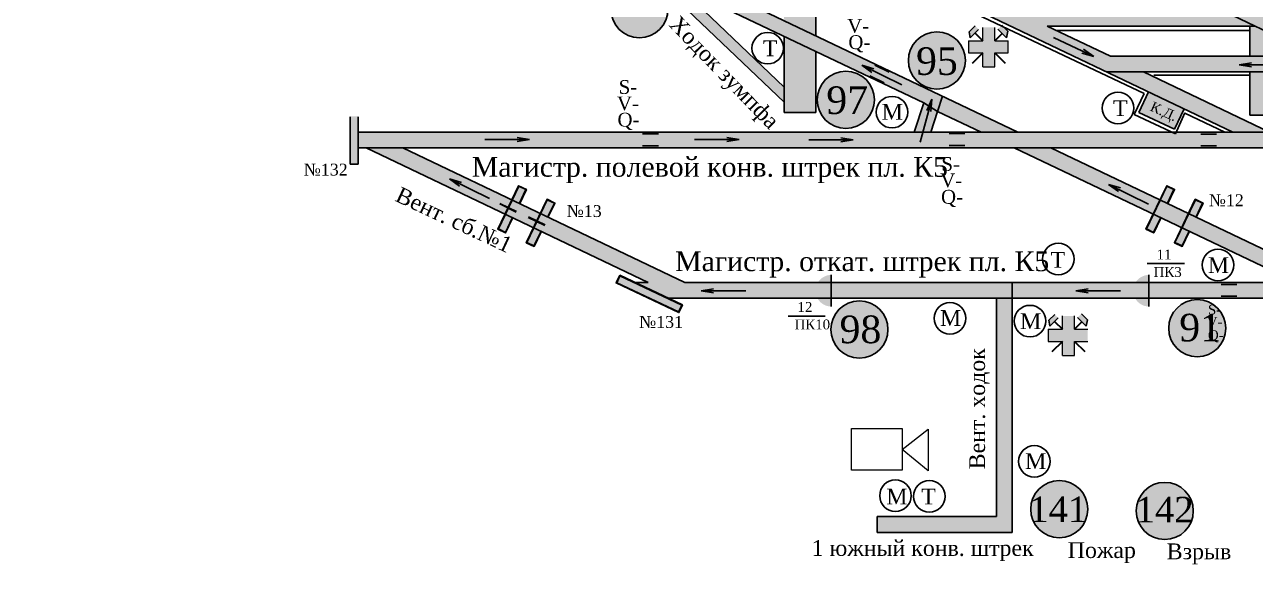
# Model space of a CAD drawing. Header units: millimetres. Extents: x -1382 to 289, y -482 to 459.
# Drawn here: x -745 to -433.2, y -301.8 to -165.1 of the extents above; entities that cross this region are included whole.
import ezdxf

# ---------------------------------------------------------------- set-up
doc = ezdxf.new("R2010")
doc.units = ezdxf.units.MM
for name, color, linetype in [('Датчики метана', 7, 'Continuous'), ('Двери', 7, 'Continuous'), ('Замерные станции', 7, 'Continuous'), ('Заслоны', 7, 'Continuous'), ('Номера перемычек', 7, 'Continuous'), ('Перемычки', 7, 'Continuous'), ('Позиции', 7, 'Continuous'), ('Пункты ВГК', 7, 'Continuous'), ('Струя', 7, 'Continuous'), ('Телефоны', 7, 'Continuous')]:
    doc.layers.add(name, color=color, linetype=linetype)
doc.styles.get("Standard").update_dxf_attribs({"font": 'TIMES.TTF', "height": 10})

msp = doc.modelspace()

# ---------------------------------------------------------------- hatches: boundary and pattern name
for points in [[(-624.56, -210.37), (-624.62, -210.5), (-622.54, -211.51), (-622.47, -211.38)], [(-620.42, -212.54), (-620.35, -212.41), (-622.38, -211.43), (-622.45, -211.56)], [(-617.33, -213.75), (-617.39, -213.88), (-615.3, -214.9), (-615.24, -214.77)], [(-613.18, -215.92), (-613.12, -215.79), (-615.15, -214.81), (-615.21, -214.94)]]:
    msp.add_hatch(color=256).paths.add_polyline_path(points)
at = {"layer": 'Двери'}
h = msp.add_hatch(color=256, dxfattribs=at)
h.paths.add_polyline_path([(-660.4, -200.49), (-660.4, -196.39), (-660.5, -196.39), (-660.5, -200.39), (-662.5, -200.39), (-662.5, -196.39), (-662.6, -196.39), (-662.6, -200.49)])
h.paths.add_polyline_path([(-660.5, -196.39), (-660.4, -196.39), (-660.4, -188.29), (-662.6, -188.29), (-662.6, -196.39), (-662.5, -196.39), (-662.5, -188.39), (-660.5, -188.39)])
h = msp.add_hatch(color=3, dxfattribs=at)
h.paths.add_polyline_path([(-662.5, -200.39), (-660.5, -200.39), (-660.5, -196.39), (-662.5, -196.39)])
h.paths.add_polyline_path([(-660.5, -192.39), (-662.5, -192.39), (-662.5, -196.39), (-660.5, -196.39)])
h.paths.add_polyline_path([(-660.5, -192.39), (-660.5, -188.39), (-662.5, -188.39), (-662.5, -192.39)])
h = msp.add_hatch(color=256, dxfattribs=at)
h.paths.add_polyline_path([(-619.63, -210.51), (-617.87, -206.81), (-619.85, -205.87), (-621.62, -209.57), (-621.53, -209.61), (-619.81, -206), (-618, -206.86), (-619.72, -210.47)])
h.paths.add_polyline_path([(-623.25, -213.22), (-621.53, -209.61), (-621.62, -209.57), (-623.34, -213.18)])
h.paths.add_polyline_path([(-623.12, -217.83), (-621.36, -214.12), (-621.45, -214.08), (-623.17, -217.69), (-624.97, -216.83), (-623.25, -213.22), (-623.34, -213.18), (-625.11, -216.88)])
h = msp.add_hatch(color=3, dxfattribs=at)
h.paths.add_polyline_path([(-618, -206.86), (-619.81, -206), (-621.53, -209.61), (-619.72, -210.47)])
h.paths.add_polyline_path([(-624.97, -216.83), (-623.17, -217.69), (-621.45, -214.08), (-623.25, -213.22)])
h = msp.add_hatch(color=256, dxfattribs=at)
h.paths.add_polyline_path([(-455.43, -210.51), (-453.66, -206.81), (-455.65, -205.87), (-457.41, -209.57), (-457.32, -209.61), (-455.6, -206), (-453.8, -206.86), (-455.52, -210.47)])
h.paths.add_polyline_path([(-459.05, -213.22), (-457.32, -209.61), (-457.41, -209.57), (-459.14, -213.18)])
h.paths.add_polyline_path([(-458.92, -217.83), (-457.15, -214.12), (-457.24, -214.08), (-458.96, -217.69), (-460.77, -216.83), (-459.05, -213.22), (-459.14, -213.18), (-460.9, -216.88)])
h = msp.add_hatch(color=3, dxfattribs=at)
h.paths.add_polyline_path([(-453.8, -206.86), (-455.6, -206), (-457.32, -209.61), (-455.52, -210.47)])
h.paths.add_polyline_path([(-460.77, -216.83), (-458.96, -217.69), (-457.24, -214.08), (-459.05, -213.22)])
h = msp.add_hatch(color=256, dxfattribs=at)
h.paths.add_polyline_path([(-612.41, -213.96), (-610.65, -210.26), (-612.63, -209.31), (-614.4, -213.01), (-614.31, -213.05), (-612.59, -209.44), (-610.78, -210.3), (-612.5, -213.91)])
h.paths.add_polyline_path([(-616.03, -216.66), (-614.31, -213.05), (-614.4, -213.01), (-616.12, -216.62)])
h.paths.add_polyline_path([(-615.9, -221.27), (-614.13, -217.57), (-614.23, -217.53), (-615.95, -221.14), (-617.75, -220.27), (-616.03, -216.66), (-616.12, -216.62), (-617.89, -220.32)])
h = msp.add_hatch(color=3, dxfattribs=at)
h.paths.add_polyline_path([(-610.78, -210.3), (-612.59, -209.44), (-614.31, -213.05), (-612.5, -213.91)])
h.paths.add_polyline_path([(-617.75, -220.27), (-615.95, -221.14), (-614.23, -217.53), (-616.03, -216.66)])
h = msp.add_hatch(color=256, dxfattribs=at)
h.paths.add_polyline_path([(-448.21, -213.96), (-446.44, -210.26), (-448.43, -209.31), (-450.19, -213.01), (-450.1, -213.05), (-448.38, -209.44), (-446.58, -210.3), (-448.3, -213.91)])
h.paths.add_polyline_path([(-451.82, -216.66), (-450.1, -213.05), (-450.19, -213.01), (-451.92, -216.62)])
h.paths.add_polyline_path([(-451.69, -221.27), (-449.93, -217.57), (-450.02, -217.53), (-451.74, -221.14), (-453.55, -220.27), (-451.82, -216.66), (-451.92, -216.62), (-453.68, -220.32)])
h = msp.add_hatch(color=3, dxfattribs=at)
h.paths.add_polyline_path([(-446.58, -210.3), (-448.38, -209.44), (-450.1, -213.05), (-448.3, -213.91)])
h.paths.add_polyline_path([(-453.55, -220.27), (-451.74, -221.14), (-450.02, -217.53), (-451.82, -216.66)])
at = {"layer": 'Заслоны'}
h = msp.add_hatch(color=7, dxfattribs=at)
h.paths.add_polyline_path([(-540.62, -228.48, 0.267949), (-544.08, -230.48), (-540.62, -230.48)])
h.paths.add_polyline_path([(-540.62, -230.48), (-544.08, -230.48, 0.267949), (-544.08, -234.48), (-540.62, -234.48)])
h.paths.add_polyline_path([(-540.62, -234.48), (-544.08, -234.48, 0.267949), (-540.62, -236.48)])
h = msp.add_hatch(color=7, dxfattribs=at)
h.paths.add_polyline_path([(-460.13, -228.48, 0.267949), (-463.6, -230.48), (-460.13, -230.48)])
h.paths.add_polyline_path([(-460.13, -230.48), (-463.6, -230.48, 0.267949), (-463.6, -234.48), (-460.13, -234.48)])
h.paths.add_polyline_path([(-460.13, -234.48), (-463.6, -234.48, 0.267949), (-460.13, -236.48)])
at = {"layer": 'Перемычки'}
h = msp.add_hatch(color=256, dxfattribs=at)
h.paths.add_polyline_path([(-594.23, -228.56), (-595.15, -230.5), (-579.24, -238.03), (-578.32, -236.09)])
h.paths.add_polyline_path([(-578.49, -236.15), (-579.3, -237.86), (-594.98, -230.44), (-594.17, -228.73)], flags=16)
msp.add_hatch(color=3, dxfattribs=at).paths.add_polyline_path([(-594.17, -228.73), (-594.98, -230.44), (-579.3, -237.86), (-578.49, -236.15)])
at = {"layer": 'Позиции'}
for color, points in [(83, [(-544.56, -107.87), (-544.56, -112.31), (-459.58, -152.84), (-433.2, -165.42), (-425.14, -169.26), (-425.14, -164.83), (-450.28, -152.84)]), (2, [(-579.45, -155.24), (-587.44, -151.43), (-552.56, -184.73), (-552.56, -180.91)]), (2, [(-582, -161.15, 1), (-596.48, -161.15, 1)]), (61, [(-426.56, -168.58), (-433.2, -165.42), (-434.56, -165.42), (-434.56, -173.07), (-426.56, -173.07)]), (61, [(-426.56, -182.55), (-426.56, -177.07), (-434.56, -177.07), (-434.56, -188.04), (-426.56, -188.04), (-426.56, -186.62)]), (90, [(-376.85, -192.29), (-515.4, -192.29), (-519.62, -192.29), (-519.62, -192.29), (-660.5, -192.29), (-660.5, -196.29), (-658.47, -196.29), (-649.18, -196.29), (-368.46, -196.29)]), (2, [(-422.84, -230.36), (-494.82, -230.36), (-494.79, -234.36), (-422.79, -234.36)]), (2, [(-440.65, -241.98, 1), (-455.14, -241.98, 1)])]:
    msp.add_hatch(color=color, dxfattribs=at).paths.add_polyline_path(points)
at = {"layer": 'Позиции', "true_color": 0xff983d}
h = msp.add_hatch(color=33, dxfattribs=at)
h.paths.add_polyline_path([(-491.79, -137.47), (-544.56, -137.47), (-544.56, -137.44), (-560.05, -130.06), (-507.34, -130.06), (-515.72, -126.06), (-568.44, -126.06), (-570.76, -124.95), (-572.76, -128.43), (-470.78, -177.06), (-461.49, -177.06), (-408.78, -177.07), (-417.16, -173.07), (-469.88, -173.06), (-485.91, -165.42), (-439.34, -165.42), (-433.2, -165.42), (-440.91, -161.74), (-460.86, -161.74), (-493.62, -161.74), (-499.23, -159.06), (-503.9, -156.84), (-471.13, -156.84), (-451.19, -156.84), (-459.58, -152.84), (-471.13, -152.84), (-496.71, -140.64), (-485.15, -140.64)])
h.paths.add_polyline_path([(-505.1, -140.64), (-479.52, -152.84), (-512.29, -152.84), (-537.86, -140.64)], flags=16)
at = {"layer": 'Позиции', "true_color": 0xc5923a}
for points in [[(-600.34, -141.27), (-604.26, -139.4), (-605.11, -143), (-517.21, -184.92), (-517.21, -184.92), (-513.67, -187.04), (-513.67, -187.04), (-512.41, -183.21)], [(-529.69, -184.11, 1), (-544.17, -184.11, 1)]]:
    msp.add_hatch(color=33, dxfattribs=at).paths.add_polyline_path(points)
at = {"layer": 'Позиции', "true_color": 0xffccff}
for points in [[(-544.56, -141.88), (-552.56, -138.06), (-552.56, -148.98), (-552.56, -151.98), (-552.56, -164.06), (-544.56, -167.88)], [(-544.56, -171.88), (-552.56, -168.06), (-552.56, -180.91), (-552.56, -184.73), (-552.56, -187.31), (-544.56, -187.31)]]:
    msp.add_hatch(color=7, dxfattribs=at).paths.add_polyline_path(points)
at = {"layer": 'Позиции', "true_color": 0xb8d86f}
for points in [[(-506.61, -174.15, 1), (-521.09, -174.15, 1)], [(-513.67, -187.04), (-517.21, -184.92), (-519.62, -192.29), (-515.4, -192.29)]]:
    msp.add_hatch(color=63, dxfattribs=at).paths.add_polyline_path(points)
at = {"layer": 'Позиции', "true_color": 0xff7ffe}
for points in [[(-461.49, -177.06), (-470.78, -177.06), (-438.85, -192.29), (-429.56, -192.29)], [(-451.25, -186.38), (-460.24, -182.09), (-462.7, -187.3), (-453.69, -191.55)], [(-460.24, -182.09), (-460.63, -182.91), (-451.63, -187.19), (-451.25, -186.38)]]:
    msp.add_hatch(color=211, dxfattribs=at).paths.add_polyline_path(points)
at = {"layer": 'Позиции', "true_color": 0x8ac4ff}
for points in [[(-512.41, -183.21), (-513.67, -187.04), (-502.66, -192.29), (-493.36, -192.29)], [(-484.98, -196.29), (-494.27, -196.29), (-459.09, -213.07), (-457.36, -209.46)], [(-450.14, -212.91), (-457.27, -209.51), (-459, -213.12), (-451.87, -216.52)], [(-450.05, -212.95), (-451.78, -216.56), (-422.84, -230.36), (-413.54, -230.36)]]:
    msp.add_hatch(color=151, dxfattribs=at).paths.add_polyline_path(points)
at = {"layer": 'Позиции', "true_color": 0x83d6b9}
for points in [[(-519.62, -192.29), (-519.62, -192.29), (-660.5, -192.29), (-660.5, -195.33), (-658.47, -196.29), (-649.18, -196.29), (-520.92, -196.29)], [(-649.18, -196.29), (-658.47, -196.29), (-623.29, -213.07), (-621.57, -209.46)], [(-621.48, -209.51), (-623.2, -213.12), (-616.07, -216.52), (-614.35, -212.91)], [(-494.82, -230.36), (-577.75, -230.36), (-614.26, -212.95), (-615.98, -216.56), (-587.04, -230.36), (-590.42, -230.36), (-581.96, -234.36), (-568.39, -234.36), (-568.39, -234.36), (-499.08, -234.36), (-499.08, -234.36), (-498.79, -234.36), (-494.79, -234.36)], [(-526.26, -242.3, 1), (-540.74, -242.3, 1)]]:
    msp.add_hatch(color=123, dxfattribs=at).paths.add_polyline_path(points)
at = {"layer": 'Позиции', "true_color": 0xfed6b9}
for points in [[(-494.79, -234.36), (-498.79, -234.36), (-498.79, -289.71), (-529.01, -289.71), (-529.01, -293.71), (-494.79, -293.71)], [(-475.61, -287.81, 1), (-490.09, -287.81, 1)], [(-448.9, -288.28, 1), (-463.38, -288.28, 1)], [(-498.79, -289.71), (-529.01, -289.71), (-529.01, -293.71), (-498.79, -293.71)]]:
    msp.add_hatch(color=254, dxfattribs=at).paths.add_polyline_path(points)
at = {"layer": 'Пункты ВГК'}
h = msp.add_hatch(color=256, dxfattribs=at)
h.paths.add_polyline_path([(-497.43, -165.22), (-498.41, -166.2), (-496.24, -168.37), (-495.88, -166.76)])
h.paths.add_polyline_path([(-503.31, -166.27), (-504.17, -165.41), (-505.69, -166.87), (-505.41, -168.37)])
for points in [[(-499.18, -169.16), (-499.18, -165.77), (-502.24, -165.77), (-502.24, -169.16), (-505.83, -169.16), (-505.83, -172.22), (-502.24, -172.22), (-502.24, -175.77), (-499.18, -175.77), (-499.18, -172.22), (-495.82, -172.22), (-495.82, -169.16)], [(-478.99, -242.26), (-478.99, -238.86), (-482.05, -238.86), (-482.05, -242.26), (-485.64, -242.26), (-485.64, -245.32), (-482.05, -245.32), (-482.05, -248.86), (-478.99, -248.86), (-478.99, -245.32), (-475.64, -245.32), (-475.64, -242.26)]]:
    msp.add_hatch(color=1, dxfattribs=at).paths.add_polyline_path(points)
h = msp.add_hatch(color=256, dxfattribs=at)
h.paths.add_polyline_path([(-477.24, -238.32), (-478.22, -239.29), (-476.06, -241.46), (-475.69, -239.85)])
h.paths.add_polyline_path([(-483.13, -239.36), (-483.98, -238.51), (-485.5, -239.96), (-485.22, -241.46)])

# ---------------------------------------------------------------- linework, layer by layer
for p, q in [((-1038.61, 63.75), (-517.21, -184.92)), ((-594.83, -117.9), (-438.85, -192.29)), ((-600.34, -141.27), (-493.36, -192.29)), ((-544.56, -141.88), (-544.56, -167.88)), ((-552.56, -184.73), (-587.44, -151.43)), ((-552.56, -180.91), (-579.45, -155.24)), ((-459.58, -152.84), (-433.2, -165.42)), ((-552.56, -168.06), (-552.56, -180.91)), ((-485.91, -165.42), (-439.34, -165.42)), ((-485.91, -165.42), (-469.88, -173.06)), ((-441.89, -165.42), (-433.2, -165.42)), ((-434.56, -165.42), (-434.56, -173.07)), ((-433.2, -165.42), (-368.46, -196.29)), ((-544.56, -171.88), (-544.56, -187.31)), ((-469.88, -173.06), (-417.16, -173.07)), ((-461.49, -177.06), (-408.78, -177.07)), ((-461.49, -177.06), (-429.56, -192.29)), ((-434.56, -177.07), (-434.56, -188.04)), ((-460.24, -182.09), (-462.7, -187.3)), ((-552.56, -184.73), (-552.56, -187.31)), ((-519.62, -192.29), (-517.21, -184.92)), ((-515.4, -192.29), (-513.67, -187.04)), ((-513.67, -187.04), (-502.66, -192.29)), ((-453.69, -191.55), (-451.25, -186.38)), ((-552.56, -187.31), (-544.56, -187.31)), ((-462.7, -187.3), (-453.69, -191.55)), ((-434.56, -188.04), (-434.56, -188.04)), ((-434.56, -188.04), (-426.56, -188.04)), ((-660.43, -192.29), (-519.62, -192.29)), ((-515.4, -192.29), (-367.56, -192.29)), ((-515.4, -192.29), (-481.09, -192.29)), ((-660.45, -196.29), (-658.47, -196.29)), ((-658.47, -196.29), (-587.04, -230.36)), ((-649.18, -196.29), (-577.75, -230.36)), ((-649.18, -196.29), (-368.46, -196.29)), ((-570.94, -196.29), (-541.46, -196.29)), ((-494.27, -196.29), (-422.84, -230.36)), ((-484.98, -196.29), (-413.54, -230.36)), ((-590.42, -230.36), (-587.04, -230.36)), ((-577.75, -230.36), (-494.79, -230.36)), ((-494.79, -230.36), (-422.84, -230.36)), ((-581.96, -234.36), (-568.26, -234.36)), ((-568.39, -234.36), (-499.08, -234.36)), ((-499.08, -234.36), (-498.79, -234.36)), ((-498.79, -234.36), (-498.79, -289.71)), ((-494.79, -234.36), (-494.79, -293.71)), ((-494.79, -234.36), (-407.15, -234.36)), ((-529.01, -289.71), (-498.79, -289.71)), ((-529.01, -289.71), (-529.01, -293.71)), ((-529.01, -293.71), (-494.79, -293.71))]:
    msp.add_line(p, q)
at = {"layer": 'Датчики метана', "color": 7}
for centre in [(-525.22, -187.24), (-483.07, -224.45), (-442.66, -225.96), (-510.55, -239.47), (-490.26, -240.18), (-489.15, -275.73), (-524.36, -284.42), (-515.77, -284.59)]:
    msp.add_circle(centre, 4, dxfattribs=at)
at = {"layer": 'Двери'}
for p, q in [((-624.62, -210.5), (-620.42, -212.54)), ((-624.56, -210.37), (-620.35, -212.41)), ((-617.39, -213.89), (-613.18, -215.92)), ((-617.33, -213.75), (-613.12, -215.8))]:
    msp.add_line(p, q, dxfattribs=at)
for points in [[(-660.5, -188.39), (-660.5, -200.39), (-662.5, -200.39), (-662.5, -188.39)], [(-621.36, -214.12), (-623.12, -217.83), (-625.11, -216.88), (-619.85, -205.87), (-617.87, -206.81), (-619.63, -210.51)], [(-621.45, -214.08), (-623.17, -217.69), (-624.97, -216.83), (-619.81, -206), (-618, -206.86), (-619.72, -210.47)], [(-457.15, -214.12), (-458.92, -217.83), (-460.9, -216.88), (-455.65, -205.87), (-453.66, -206.81), (-455.43, -210.51)], [(-457.24, -214.08), (-458.96, -217.69), (-460.77, -216.83), (-455.6, -206), (-453.8, -206.86), (-455.52, -210.47)], [(-614.13, -217.57), (-615.9, -221.27), (-617.89, -220.32), (-612.63, -209.31), (-610.65, -210.26), (-612.41, -213.96)], [(-614.23, -217.53), (-615.95, -221.14), (-617.75, -220.27), (-612.59, -209.44), (-610.78, -210.3), (-612.5, -213.91)], [(-449.93, -217.57), (-451.69, -221.27), (-453.68, -220.32), (-448.43, -209.31), (-446.44, -210.26), (-448.21, -213.96)], [(-450.02, -217.53), (-451.74, -221.14), (-453.55, -220.27), (-448.38, -209.44), (-446.58, -210.3), (-448.3, -213.91)]]:
    msp.add_lwpolyline(points, dxfattribs=at)
at = {"layer": 'Замерные станции', "color": 1}
for p, q in [((-525.96, -177.08), (-529.57, -175.36)), ((-527.25, -179.79), (-530.86, -178.07)), ((-584.43, -192.76), (-588.43, -192.76)), ((-506.75, -192.68), (-510.75, -192.68)), ((-443.03, -192.8), (-447.03, -192.8)), ((-584.43, -195.76), (-588.43, -195.76)), ((-506.75, -195.68), (-510.75, -195.68)), ((-443.03, -195.8), (-447.03, -195.8)), ((-437.87, -230.86), (-441.87, -230.86)), ((-437.87, -233.86), (-441.87, -233.86))]:
    msp.add_line(p, q, dxfattribs=at)
at = {"layer": 'Заслоны', "color": 7}
for p, q in [((-460.57, -225.6), (-451.17, -225.6)), ((-540.62, -228.48), (-540.62, -236.48)), ((-460.13, -228.48), (-460.13, -236.48)), ((-551.55, -238.9), (-542.15, -238.9))]:
    msp.add_line(p, q, dxfattribs=at)
at = {"layer": 'Перемычки'}
for points in [[(-594.23, -228.56), (-578.32, -236.09), (-579.24, -238.03), (-595.15, -230.5)], [(-594.17, -228.73), (-578.49, -236.15), (-579.3, -237.86), (-594.98, -230.44)]]:
    msp.add_lwpolyline(points, close=True, dxfattribs=at)
at = {"layer": 'Позиции', "color": 1}
for p, q in [((-544.56, -143.05), (-461.39, -182.55)), ((-483.57, -166.53), (-434.65, -166.53)), ((-458.92, -177.85), (-434.57, -177.85)), ((-461.39, -182.55), (-463.9, -187.86)), ((-463.9, -187.86), (-453.41, -192.7)), ((-453.41, -192.7), (-451.04, -187.42)), ((-451.06, -187.46), (-440.91, -192.28))]:
    msp.add_line(p, q, dxfattribs=at)
at = {"layer": 'Позиции', "color": 43, "true_color": 0xb8b86f}
for p, q in [((-461.49, -177.06), (-470.78, -177.06)), ((-513.67, -187.04), (-512.41, -183.21)), ((-519.62, -192.29), (-517.21, -184.92)), ((-517.21, -184.92), (-513.67, -187.04)), ((-513.67, -187.04), (-515.4, -192.29)), ((-519.62, -192.29), (-515.4, -192.29)), ((-515.4, -192.29), (-519.62, -192.29)), ((-658.48, -196.29), (-649.18, -196.29)), ((-494.79, -234.36), (-494.83, -230.23)), ((-498.79, -234.36), (-494.79, -234.36))]:
    msp.add_line(p, q, dxfattribs=at)
at = {"layer": 'Позиции'}
msp.add_line((-552.56, -180.91), (-552.56, -184.73), dxfattribs=at)
for centre in [(-589.24, -161.15), (-513.85, -174.15), (-536.93, -184.11), (-533.5, -242.3), (-447.9, -241.98), (-482.85, -287.81), (-456.14, -288.28)]:
    msp.add_circle(centre, 7.24, dxfattribs=at)
at = {"layer": 'Пункты ВГК'}
for p, q in [((-495.88, -166.76), (-497.43, -165.22)), ((-505.69, -166.87), (-504.17, -165.41)), ((-505.41, -168.37), (-505.69, -166.87)), ((-503.31, -166.27), (-505.41, -168.37)), ((-498.41, -166.2), (-496.24, -168.37)), ((-496.24, -168.37), (-495.88, -166.76)), ((-485.5, -239.96), (-483.98, -238.51)), ((-485.22, -241.46), (-485.5, -239.96)), ((-483.13, -239.36), (-485.22, -241.46)), ((-478.22, -239.29), (-476.06, -241.46)), ((-475.69, -239.85), (-477.24, -238.32)), ((-476.06, -241.46), (-475.69, -239.85))]:
    msp.add_line(p, q, dxfattribs=at)
at = {"layer": 'Пункты ВГК', "lineweight": 30}
for p, q in [((-504.22, -167.18), (-502.24, -169.16)), ((-497.31, -167.3), (-499.18, -169.16)), ((-502.24, -172.22), (-504.91, -174.9)), ((-499.18, -172.22), (-496.6, -174.8)), ((-484.03, -240.27), (-482.05, -242.26)), ((-477.12, -240.39), (-478.99, -242.26)), ((-482.05, -245.32), (-484.72, -247.99)), ((-478.99, -245.32), (-476.41, -247.9))]:
    msp.add_line(p, q, dxfattribs=at)
at = {"layer": 'Пункты ВГК', "color": 1, "lineweight": 20}
for p, q in [((-502.24, -169.16), (-502.24, -165.77)), ((-499.18, -169.16), (-499.18, -165.77)), ((-505.83, -169.16), (-502.24, -169.16)), ((-505.83, -169.16), (-505.83, -172.22)), ((-499.18, -169.16), (-495.82, -169.16)), ((-495.82, -172.22), (-495.82, -169.16)), ((-505.83, -172.22), (-502.24, -172.22)), ((-502.24, -175.77), (-502.24, -172.22)), ((-499.18, -172.22), (-495.82, -172.22)), ((-499.18, -175.77), (-499.18, -172.22)), ((-502.24, -175.77), (-499.18, -175.77)), ((-482.05, -242.26), (-482.05, -238.86)), ((-478.99, -242.26), (-478.99, -238.86)), ((-485.64, -242.26), (-482.05, -242.26)), ((-485.64, -242.26), (-485.64, -245.32)), ((-478.99, -242.26), (-475.64, -242.26)), ((-485.64, -245.32), (-482.05, -245.32)), ((-482.05, -248.86), (-482.05, -245.32)), ((-478.99, -245.32), (-475.64, -245.32)), ((-478.99, -248.86), (-478.99, -245.32)), ((-482.05, -248.86), (-478.99, -248.86))]:
    msp.add_line(p, q, dxfattribs=at)
at = {"layer": 'Струя', "color": 1}
for p, q in [((-474.1, -173.11), (-484.33, -168.3)), ((-474.1, -173.11), (-476.69, -171.31)), ((-474.1, -173.11), (-477.14, -172.26)), ((-437.27, -175.25), (-434.16, -174.73)), ((-437.27, -175.25), (-425.97, -175.25)), ((-437.27, -175.25), (-434.16, -175.77)), ((-470.38, -205.54), (-460.24, -210.53)), ((-470.38, -205.54), (-467.36, -206.44)), ((-470.38, -205.54), (-467.82, -207.38)), ((-478.65, -232.49), (-475.54, -231.97)), ((-478.65, -232.49), (-467.35, -232.49)), ((-478.65, -232.49), (-475.54, -233.01))]:
    msp.add_line(p, q, dxfattribs=at)
at = {"layer": 'Струя', "color": 5}
for p, q in [((-532.89, -175.34), (-522.74, -180.34)), ((-532.89, -175.34), (-530.33, -177.19)), ((-532.89, -175.34), (-529.87, -176.25)), ((-515.11, -183.93), (-518.13, -194.82)), ((-515.11, -183.93), (-516.44, -186.79)), ((-515.11, -183.93), (-515.44, -187.07)), ((-617.11, -194.15), (-628.41, -194.15)), ((-617.11, -194.15), (-620.22, -193.63)), ((-617.11, -194.15), (-620.22, -194.67)), ((-563.99, -194.15), (-575.29, -194.15)), ((-563.99, -194.15), (-567.1, -193.63)), ((-563.99, -194.15), (-567.1, -194.67)), ((-535.05, -194.25), (-546.35, -194.27)), ((-535.05, -194.25), (-538.16, -193.74)), ((-535.05, -194.25), (-538.16, -194.78)), ((-637.34, -204.16), (-627.19, -209.15)), ((-637.34, -204.16), (-634.32, -205.07)), ((-637.34, -204.16), (-634.78, -206)), ((-573.58, -232.49), (-570.47, -231.97)), ((-573.58, -232.49), (-562.28, -232.49)), ((-573.58, -232.49), (-570.47, -233.01))]:
    msp.add_line(p, q, dxfattribs=at)
at = {"layer": 'Телефоны', "color": 1, "lineweight": 15}
for p, q in [((-522.67, -272.71), (-516.09, -267.51)), ((-516.09, -267.51), (-516.09, -278.07)), ((-516.09, -278.07), (-522.67, -272.71))]:
    msp.add_line(p, q, dxfattribs=at)
msp.add_lwpolyline([(-535.49, -267.35), (-522.67, -267.35), (-522.67, -277.92), (-535.49, -277.92)], close=True, dxfattribs=at)
at = {"layer": 'Телефоны', "color": 7}
for centre in [(-556.71, -171.03), (-468, -186.19)]:
    msp.add_circle(centre, 4, dxfattribs=at)

# ---------------------------------------------------------------- texts
for s, height, rotation, p in [('Ходок зумпфа', 4, 314, (-581.96, -165.24)), ('К.Д.', 2.5, 335.6726, (-460.07, -186.74)), ('Вент. сб.№1', 4, 335, (-651.38, -209.63)), ('Вент. ходок', 4, 90, (-501.68, -277.72))]:
    msp.add_text(s, height=height, rotation=rotation).set_placement(p)
for s, height, p in [('Магистр. полевой конв. штрек пл. К5', 5, (-631.7, -203.6)), ('Магистр. откат. штрек пл. К5', 5, (-580.18, -227.52)), ('1 южный конв. штрек', 4, (-545.61, -299.66))]:
    msp.add_text(s, height=height).set_placement(p)
at = {"layer": 'Датчики метана'}
for s, p in [('M', (-527.85, -189.17)), ('Т', (-485.08, -226.65)), ('M', (-445.22, -227.99)), ('M', (-513.08, -241.4)), ('M', (-492.81, -242.21)), ('M', (-491.51, -277.64)), ('M', (-526.68, -286.62)), ('Т', (-517.81, -286.62)), ('Пожар', (-480.71, -300.19)), ('Взрыв', (-455.63, -300.51))]:
    msp.add_text(s, height=4, dxfattribs=at).set_placement(p)
at = {"layer": 'Замерные станции'}
for s, height, p in [('V-', 3.5, (-536.59, -167.12)), ('Q-', 3.5, (-536.3, -171.25)), ('S-', 3.5, (-594.48, -182.61)), ('V-', 3.5, (-594.93, -186.78)), ('Q-', 3.5, (-594.79, -190.89)), ('S-', 3.5, (-512.73, -202.13)), ('V-', 3.5, (-513.02, -206.28)), ('Q-', 3.5, (-512.82, -210.43)), ('S-', 2.5, (-445.2, -238.53)), ('V-', 2.5, (-445.49, -241.62)), ('Q-', 2.5, (-445.2, -244.96))]:
    msp.add_text(s, height=height, dxfattribs=at).set_placement(p)
at = {"layer": 'Заслоны', "color": 7}
for s, p in [('11', (-458.22, -224.56)), ('ПК3', (-458.96, -228.98)), ('12', (-549.2, -237.85)), ('ПК10', (-549.94, -242.27))]:
    msp.add_text(s, height=2.5, dxfattribs=at).set_placement(p)
at = {"layer": 'Номера перемычек'}
for s, p in [('№132', (-674.26, -203.29)), ('№12', (-444.97, -211.06)), ('№13', (-607.64, -213.8)), ('№131', (-589.3, -241.89))]:
    msp.add_text(s, height=3, dxfattribs=at).set_placement(p)
at = {"layer": 'Позиции'}
for s, height, p in [('95', 7, (-519.14, -177.8)), ('97', 7, (-541.88, -187.7)), ('98', 7, (-538.52, -245.77)), ('91', 7, (-452.45, -245.31)), ('141', 6.5, (-490.49, -291.11)), ('142', 6.5, (-463.55, -291.19))]:
    msp.add_text(s, height=height, dxfattribs=at).set_placement(p)
at = {"layer": 'Телефоны'}
for p in [(-557.96, -173.06), (-469.24, -188.22)]:
    msp.add_text('Т', height=4, dxfattribs=at).set_placement(p)

doc.saveas('drawing.dxf')
